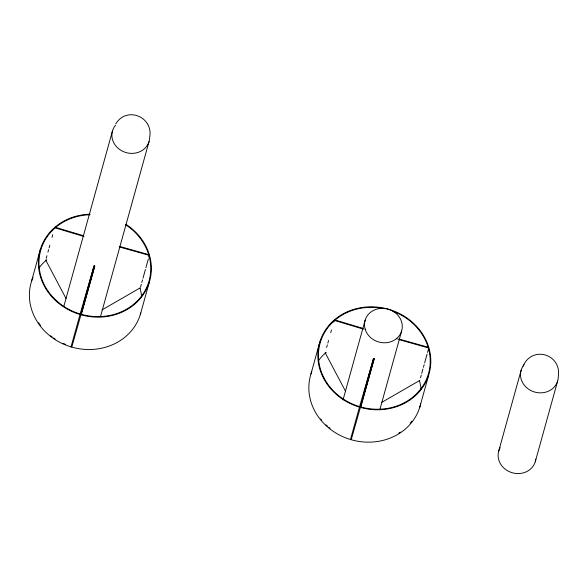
<?xml version="1.0" encoding="UTF-8"?>
<svg xmlns="http://www.w3.org/2000/svg" width="588" height="588" viewBox="0 0 588 588"><rect width="100%" height="100%" fill="white"/><g stroke="black" fill="none" stroke-linecap="round" stroke-linejoin="round"><path stroke-width="0.88" d="M31.487 281.431L40.462 249.055M46.209 258.345L46.937 255.721M47.907 252.215L48.635 249.591M49.12 247.842L49.848 245.218M52.031 237.339L52.758 234.715M63.835 306.348L112.528 130.756M80.056 314.345L71.075 346.722L71.802 346.935L94.764 266.107L94.036 265.894L80.056 314.345L80.784 314.558M80.688 314.021L81.416 311.397M81.901 309.648L83.114 305.275M83.599 303.518L94.036 265.894M81.541 312.375L85.179 299.255M85.664 297.506L88.09 288.752M88.575 287.003L94.403 266.004M81.416 314.235L94.764 266.107M100.592 316.263L149.043 141.561M140.591 286.9L141.318 284.276M141.804 282.527L142.531 279.903M143.016 278.153L145.442 269.4M145.927 267.65L148.36 258.896M148.845 257.147L149.131 254.729L119.239 246.299M140.304 314.654L149.278 282.284M310.934 374.064L319.909 341.687M326.627 347.479L327.354 344.855M327.839 343.098L328.567 340.474M330.75 332.602L331.478 329.978M333.661 322.099L334.682 319.887L363.097 328.413M343.039 399.877L365.141 320.166M359.503 406.977L350.522 439.354L351.256 439.567L374.211 358.739L373.483 358.526L359.503 406.977L360.231 407.19M362.318 398.782L363.046 396.158M363.531 394.408L373.483 358.526M360.745 405.889L361.473 403.265M361.958 401.508L363.899 394.511M364.869 391.013L366.809 384.008M367.294 382.259L373.85 358.636M360.87 406.867L374.211 358.739M380.032 408.925L401.648 330.971A19.037 17.081 15.5 0 0 378.525 308.7A19.037 17.081 15.5 0 0 370.014 337.034A19.037 17.081 15.5 0 0 401.648 330.971M420.523 377.783L421.251 375.159M421.736 373.409L422.948 369.036M423.433 367.287L424.168 364.656M424.654 362.906L427.079 354.16M427.564 352.41L428.292 349.786M419.751 407.293L428.725 374.916A56.896 51.046 15.5 0 0 360.29 307.789A56.896 51.046 15.5 0 0 333.94 392.196A56.896 51.046 15.5 0 0 428.725 374.916M498.756 450.945L521.137 370.234M535.264 461.749L557.652 381.039M523.033 366.184C532.118 345.082 561.885 354.086 558.299 376.621A19.037 17.081 15.5 0 1 533.529 391.689A19.037 17.081 15.5 0 1 524.114 364.729M115.777 123.877C126.663 105.767 153.49 116.865 149.69 137.144A19.037 17.081 15.5 0 1 124.921 152.219A19.037 17.081 15.5 0 1 115.505 125.259M365.148 329.647L365.677 329.184M102.069 309.876L140.348 287.775M381.516 402.508L419.795 380.407M119.438 246.975L149.33 255.398M398.686 338.931L428.579 347.361L428.777 348.03L398.885 339.607M83.65 235.781L55.235 227.255L54.699 227.718L83.974 236.494M334.146 320.35L363.421 329.133M325.171 352.726L345.494 391.196M45.724 260.094L66.047 298.564M396.929 338.438L397.128 339.107M125.656 224.778A56.294 50.509 15.5 0 1 130.338 306.789A56.294 50.509 15.5 0 1 43.108 282.24A56.294 50.509 15.5 0 1 90.008 214.745M65.643 344.421A56.294 50.509 15.5 0 1 63.1 343.326M55.103 338.931A56.294 50.509 15.5 0 1 53.596 337.916M52.112 336.851A56.294 50.509 15.5 0 1 50.664 335.741M40.631 325.59A56.294 50.509 15.5 0 1 38.573 322.716M39.337 267.518A56.294 50.509 15.5 0 1 46.797 259.698M140.04 288.171A56.294 50.509 15.5 0 1 141.627 297.006M140.797 312.956A56.896 51.046 15.5 0 1 69.259 346.325A56.896 51.046 15.5 0 1 33.016 277.257M125.986 224.344A56.896 51.046 15.5 0 1 130.72 307.223A56.896 51.046 15.5 0 1 42.556 282.416A56.896 51.046 15.5 0 1 89.957 214.201M411.894 421.199A56.294 50.509 15.5 0 1 410.211 423.301M400.34 432.121A56.294 50.509 15.5 0 1 398.885 433.069M330.111 428.373A56.294 50.509 15.5 0 1 328.707 427.226M327.34 426.05A56.294 50.509 15.5 0 1 326.024 424.83M321.754 420.302A56.294 50.509 15.5 0 1 320.622 418.921M318.784 360.15A56.294 50.509 15.5 0 1 326.244 352.33M419.487 380.803A56.294 50.509 15.5 0 1 421.081 389.646M392.85 311.25A56.294 50.509 15.5 0 1 423.772 384.53A56.294 50.509 15.5 0 1 341.297 397.664A56.294 50.509 15.5 0 1 334.543 320.541M335.226 319.953A56.294 50.509 15.5 0 1 383.126 308.516M420.677 403.868A56.896 51.046 15.5 0 1 350.602 439.552A56.896 51.046 15.5 0 1 311.794 371.55M535.808 459.118A19.037 17.081 15.5 0 1 511.619 472.561A19.037 17.081 15.5 0 1 500.182 447.659"/></g></svg>
